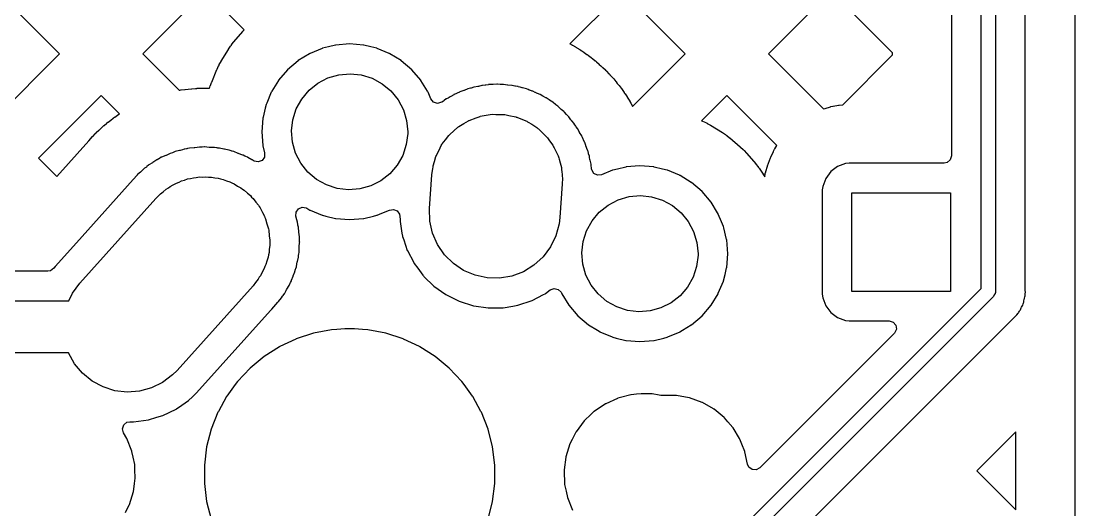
# Model space of a CAD drawing. Extents: x 124.5 to 210, y -114.5 to -26.5.
# Drawn here: x 191.84 to 209.99, y -98.12 to -89.69 of the extents above; entities that cross this region are included whole.
import ezdxf

# ---------------------------------------------------------------- set-up
doc = ezdxf.new("R2010")
doc.units = 0
doc.layers.add('BLACK', color=7, linetype='CONTINUOUS')

msp = doc.modelspace()

# ---------------------------------------------------------------- linework, layer by layer
at = {"layer": 'BLACK', "linetype": 'CONTINUOUS'}
for p, q in [((209.992, -30.0651), (209.992, -110.935)), ((208.375, -94.2982), (208.375, -40.4018)), ((208.625, -40.35), (208.625, -94.35)), ((209.133, -94.3142), (209.133, -40.4288)), ((207.867, -75.9845), (207.867, -92.0155)), ((192.503, -90.2566), (191.424, -89.1775)), ((195.016, -89.1775), (193.937, -90.2566)), ((195.683, -89.8449), (195.016, -89.1775)), ((202.2, -89.1775), (201.294, -90.0841)), ((203.279, -90.2566), (202.2, -89.1775)), ((205.792, -89.1775), (204.713, -90.2566)), ((206.852, -90.2377), (205.792, -89.1775)), ((195.662, -89.8678), (195.683, -89.8449)), ((195.505, -90.052), (195.659, -89.8715)), ((195.659, -89.8715), (195.662, -89.8678)), ((195.287, -90.3832), (195.411, -90.1808)), ((195.411, -90.1808), (195.414, -90.1766)), ((195.414, -90.1766), (195.447, -90.1268)), ((195.447, -90.1268), (195.45, -90.1228)), ((195.45, -90.1228), (195.462, -90.1068)), ((195.462, -90.1068), (195.465, -90.1028)), ((195.465, -90.1028), (195.479, -90.0841)), ((195.479, -90.0841), (195.502, -90.0559)), ((195.502, -90.0559), (195.505, -90.052)), ((197.028, -90.1628), (196.818, -90.2499)), ((197.032, -90.1609), (197.028, -90.1628)), ((197.028, -90.1628), (197.028, -90.1628)), ((197.133, -90.1367), (197.032, -90.1609)), ((197.258, -90.1066), (197.133, -90.1367)), ((197.263, -90.1055), (197.258, -90.1066)), ((197.258, -90.1066), (197.258, -90.1066)), ((197.5, -90.0868), (197.263, -90.1055)), ((197.737, -90.1055), (197.5, -90.0868)), ((197.742, -90.1066), (197.737, -90.1055)), ((197.867, -90.1367), (197.742, -90.1066)), ((197.742, -90.1066), (197.742, -90.1066)), ((197.968, -90.1609), (197.867, -90.1367)), ((197.972, -90.1628), (197.968, -90.1609)), ((198.182, -90.2499), (197.972, -90.1628)), ((197.972, -90.1628), (197.972, -90.1628)), ((201.294, -90.0841), (201.309, -90.093)), ((201.309, -90.093), (201.314, -90.0955)), ((201.314, -90.0955), (201.324, -90.1021)), ((201.324, -90.1021), (201.332, -90.1057)), ((201.332, -90.1057), (201.336, -90.108)), ((201.336, -90.108), (201.389, -90.1367)), ((201.389, -90.1367), (201.393, -90.1392)), ((201.393, -90.1392), (201.41, -90.1493)), ((201.41, -90.1493), (201.414, -90.1519)), ((201.414, -90.1519), (201.464, -90.1847)), ((201.464, -90.1847), (201.468, -90.1874)), ((201.468, -90.1874), (201.497, -90.2079)), ((201.497, -90.2079), (201.533, -90.2298)), ((191.424, -91.3356), (192.503, -90.2566)), ((193.937, -90.2566), (194.564, -90.8841)), ((195.255, -90.4397), (195.285, -90.3875)), ((195.285, -90.3875), (195.287, -90.3832)), ((196.611, -90.3758), (196.43, -90.53)), ((196.615, -90.3732), (196.611, -90.3758)), ((196.809, -90.2543), (196.615, -90.3732)), ((196.615, -90.3732), (196.615, -90.3732)), ((196.813, -90.2518), (196.809, -90.2543)), ((196.818, -90.2499), (196.813, -90.2518)), ((196.818, -90.2499), (196.818, -90.2499)), ((198.187, -90.2518), (198.182, -90.2499)), ((198.182, -90.2499), (198.182, -90.2499)), ((198.191, -90.2543), (198.187, -90.2518)), ((198.385, -90.3732), (198.191, -90.2543)), ((198.389, -90.3758), (198.385, -90.3732)), ((198.385, -90.3732), (198.385, -90.3732)), ((198.57, -90.53), (198.389, -90.3758)), ((201.533, -90.2298), (201.537, -90.2325)), ((201.537, -90.2325), (201.587, -90.2657)), ((201.587, -90.2657), (201.591, -90.2685)), ((201.591, -90.2685), (201.607, -90.2802)), ((201.607, -90.2802), (201.611, -90.2831)), ((201.611, -90.2831), (201.658, -90.3202)), ((201.658, -90.3202), (201.662, -90.3233)), ((201.662, -90.3233), (201.672, -90.332)), ((201.672, -90.332), (201.678, -90.3364)), ((201.678, -90.3364), (201.682, -90.3393)), ((201.682, -90.3393), (201.729, -90.3759)), ((201.729, -90.3759), (201.733, -90.379)), ((201.733, -90.379), (201.748, -90.3917)), ((201.748, -90.3917), (201.752, -90.3949)), ((202.374, -91.1622), (203.279, -90.2566)), ((204.713, -90.2566), (205.663, -91.2065)), ((205.995, -91.1332), (206.852, -90.2754)), ((206.852, -90.2754), (206.852, -90.2377)), ((195.124, -90.7444), (195.215, -90.525)), ((195.215, -90.525), (195.217, -90.5205)), ((195.217, -90.5205), (195.242, -90.4661)), ((195.242, -90.4661), (195.244, -90.4617)), ((195.244, -90.4617), (195.253, -90.4441)), ((195.253, -90.4441), (195.255, -90.4397)), ((196.43, -90.53), (196.276, -90.7106)), ((198.724, -90.7106), (198.57, -90.53)), ((201.752, -90.3949), (201.796, -90.4351)), ((201.796, -90.4351), (201.8, -90.4384)), ((201.8, -90.4384), (201.825, -90.4625)), ((201.825, -90.4625), (201.857, -90.4903)), ((201.857, -90.4903), (201.861, -90.4936)), ((201.861, -90.4936), (201.905, -90.5342)), ((201.905, -90.5342), (201.908, -90.5377)), ((201.908, -90.5377), (201.922, -90.5517)), ((201.922, -90.5517), (201.926, -90.5552)), ((201.926, -90.5552), (201.966, -90.5991)), ((195.102, -90.8051), (195.122, -90.749)), ((195.122, -90.749), (195.124, -90.7444)), ((196.273, -90.7148), (196.161, -90.8982)), ((196.276, -90.7106), (196.273, -90.7148)), ((196.273, -90.7148), (196.273, -90.7148)), ((196.952, -90.7632), (197.125, -90.6728)), ((197.125, -90.6728), (197.313, -90.6177)), ((197.313, -90.6177), (197.507, -90.6)), ((197.507, -90.6), (197.701, -90.6204)), ((197.701, -90.6204), (197.888, -90.6781)), ((197.888, -90.6781), (198.059, -90.771)), ((198.727, -90.7148), (198.724, -90.7106)), ((198.839, -90.8982), (198.727, -90.7148)), ((198.727, -90.7148), (198.727, -90.7148)), ((201.966, -90.5991), (201.97, -90.6028)), ((201.97, -90.6028), (201.979, -90.6135)), ((201.979, -90.6135), (201.984, -90.6183)), ((201.984, -90.6183), (201.987, -90.6219)), ((201.987, -90.6219), (202.028, -90.6654)), ((202.028, -90.6654), (202.032, -90.6691)), ((202.032, -90.6691), (202.045, -90.684)), ((202.045, -90.684), (202.048, -90.6877)), ((202.048, -90.6877), (202.085, -90.7343)), ((202.085, -90.7343), (202.088, -90.7382)), ((202.088, -90.7382), (202.108, -90.7652)), ((194.564, -90.8841), (194.57, -90.8829)), ((194.57, -90.8829), (194.575, -90.882)), ((194.575, -90.882), (194.595, -90.8789)), ((194.595, -90.8789), (194.6, -90.8783)), ((194.6, -90.8783), (194.659, -90.8712)), ((194.659, -90.8712), (194.664, -90.8707)), ((194.664, -90.8707), (194.721, -90.8663)), ((194.721, -90.8663), (194.777, -90.8587)), ((194.777, -90.8587), (194.782, -90.8582)), ((194.782, -90.8582), (194.842, -90.8526)), ((194.842, -90.8526), (194.847, -90.8522)), ((194.847, -90.8522), (194.866, -90.8512)), ((194.866, -90.8512), (194.871, -90.851)), ((194.871, -90.851), (194.929, -90.8502)), ((194.929, -90.8502), (194.985, -90.8479)), ((194.985, -90.8479), (194.99, -90.8478)), ((194.99, -90.8478), (195.01, -90.8478)), ((195.01, -90.8478), (195.015, -90.8479)), ((195.015, -90.8479), (195.075, -90.8503)), ((195.075, -90.8503), (195.08, -90.8506)), ((195.08, -90.8506), (195.087, -90.8512)), ((195.087, -90.8512), (195.092, -90.8333)), ((195.092, -90.8333), (195.094, -90.8286)), ((195.094, -90.8286), (195.1, -90.8098)), ((195.1, -90.8098), (195.102, -90.8051)), ((196.15, -90.9176), (196.071, -91.1086)), ((196.152, -90.913), (196.15, -90.9176)), ((196.15, -90.9176), (196.15, -90.9176)), ((196.161, -90.8982), (196.152, -90.913)), ((196.675, -91.035), (196.8, -90.8855)), ((196.8, -90.8855), (196.952, -90.7632)), ((198.059, -90.771), (198.21, -90.8954)), ((198.21, -90.8954), (198.333, -91.0466)), ((198.848, -90.913), (198.839, -90.8982)), ((198.85, -90.9176), (198.848, -90.913)), ((198.898, -91.0331), (198.85, -90.9176)), ((198.85, -90.9176), (198.85, -90.9176)), ((199.35, -90.9371), (199.34, -90.9419)), ((199.392, -90.9151), (199.35, -90.9371)), ((199.397, -90.9128), (199.392, -90.9151)), ((199.392, -90.9151), (199.392, -90.9151)), ((199.465, -90.8899), (199.397, -90.9128)), ((199.473, -90.8869), (199.465, -90.8899)), ((199.534, -90.8616), (199.473, -90.8869)), ((199.581, -90.8504), (199.534, -90.8616)), ((199.591, -90.8473), (199.581, -90.8504)), ((199.64, -90.8308), (199.591, -90.8473)), ((199.645, -90.83), (199.64, -90.8308)), ((199.71, -90.819), (199.645, -90.83)), ((199.645, -90.83), (199.645, -90.83)), ((199.718, -90.8173), (199.71, -90.819)), ((199.779, -90.8028), (199.718, -90.8173)), ((199.784, -90.8016), (199.779, -90.8028)), ((199.779, -90.8028), (199.779, -90.8028)), ((199.789, -90.8012), (199.784, -90.8016)), ((199.833, -90.7978), (199.789, -90.8012)), ((199.789, -90.8012), (199.789, -90.8012)), ((199.844, -90.7964), (199.833, -90.7978)), ((199.889, -90.7887), (199.844, -90.7964)), ((199.894, -90.7879), (199.889, -90.7887)), ((199.889, -90.7887), (199.889, -90.7887)), ((199.899, -90.7879), (199.894, -90.7879)), ((199.961, -90.7872), (199.899, -90.7879)), ((199.899, -90.7879), (199.899, -90.7879)), ((199.964, -90.7872), (199.961, -90.7872)), ((199.972, -90.7868), (199.964, -90.7872)), ((200.035, -90.7818), (199.972, -90.7868)), ((200.04, -90.7814), (200.035, -90.7818)), ((200.045, -90.7818), (200.04, -90.7814)), ((200.09, -90.7854), (200.045, -90.7818)), ((200.101, -90.7857), (200.09, -90.7854)), ((200.127, -90.7855), (200.101, -90.7857)), ((200.151, -90.7852), (200.127, -90.7855)), ((200.219, -90.7952), (200.151, -90.7852)), ((200.227, -90.7962), (200.219, -90.7952)), ((200.291, -90.8012), (200.227, -90.7962)), ((200.296, -90.8016), (200.291, -90.8012)), ((200.291, -90.8012), (200.291, -90.8012)), ((200.301, -90.8028), (200.296, -90.8016)), ((200.346, -90.8134), (200.301, -90.8028)), ((200.301, -90.8028), (200.301, -90.8028)), ((200.357, -90.8156), (200.346, -90.8134)), ((200.4, -90.822), (200.357, -90.8156)), ((200.405, -90.8228), (200.4, -90.822)), ((200.4, -90.822), (200.4, -90.822)), ((200.439, -90.8333), (200.405, -90.8228)), ((200.47, -90.843), (200.439, -90.8333)), ((200.478, -90.8452), (200.47, -90.843)), ((200.546, -90.8616), (200.478, -90.8452)), ((200.574, -90.8732), (200.546, -90.8616)), ((200.594, -90.8813), (200.574, -90.8732)), ((200.604, -90.8851), (200.594, -90.8813)), ((200.646, -90.8982), (200.604, -90.8851)), ((200.651, -90.8997), (200.646, -90.8982)), ((200.646, -90.8982), (200.646, -90.8982)), ((200.655, -90.9019), (200.651, -90.8997)), ((200.695, -90.9217), (200.655, -90.9019)), ((200.655, -90.9019), (200.655, -90.9019)), ((200.7, -90.9241), (200.695, -90.9217)), ((200.71, -90.9292), (200.7, -90.9241)), ((200.718, -90.9328), (200.71, -90.9292)), ((200.735, -90.9397), (200.718, -90.9328)), ((202.108, -90.7652), (202.137, -90.7983)), ((202.137, -90.7983), (202.14, -90.8022)), ((202.14, -90.8022), (202.177, -90.8492)), ((202.177, -90.8492), (202.18, -90.8531)), ((202.18, -90.8531), (202.191, -90.8691)), ((202.191, -90.8691), (202.194, -90.8732)), ((202.194, -90.8732), (202.228, -90.9229)), ((202.228, -90.9229), (202.23, -90.9271)), ((202.23, -90.9271), (202.238, -90.9395)), ((193.22, -90.9736), (192.141, -92.0526)), ((193.537, -91.2912), (193.22, -90.9736)), ((196.071, -91.1086), (196.061, -91.1324)), ((196.581, -91.2061), (196.675, -91.035)), ((198.333, -91.0466), (198.425, -91.2189)), ((198.944, -91.0894), (198.898, -91.0331)), ((199.012, -91.1109), (198.944, -91.0894)), ((199.08, -91.0923), (199.012, -91.1109)), ((199.085, -91.0894), (199.08, -91.0923)), ((199.117, -91.0699), (199.085, -91.0894)), ((199.126, -91.0636), (199.117, -91.0699)), ((199.165, -91.0349), (199.126, -91.0636)), ((199.169, -91.0319), (199.165, -91.0349)), ((199.194, -91.019), (199.169, -91.0319)), ((199.233, -90.9983), (199.194, -91.019)), ((199.241, -90.9941), (199.233, -90.9983)), ((199.292, -90.9626), (199.241, -90.9941)), ((199.296, -90.96), (199.292, -90.9626)), ((199.292, -90.9626), (199.292, -90.9626)), ((199.301, -90.9581), (199.296, -90.96)), ((199.34, -90.9419), (199.301, -90.9581)), ((199.301, -90.9581), (199.301, -90.9581)), ((200.779, -90.9581), (200.735, -90.9397)), ((200.784, -90.96), (200.779, -90.9581)), ((200.779, -90.9581), (200.779, -90.9581)), ((200.828, -90.9873), (200.784, -90.96)), ((200.838, -90.9927), (200.828, -90.9873)), ((200.881, -91.014), (200.838, -90.9927)), ((200.885, -91.0169), (200.881, -91.014)), ((200.934, -91.0519), (200.885, -91.0169)), ((200.885, -91.0169), (200.885, -91.0169)), ((200.942, -91.0567), (200.934, -91.0519)), ((200.999, -91.0918), (200.942, -91.0567)), ((201.003, -91.0944), (200.999, -91.0918)), ((200.999, -91.0918), (200.999, -91.0918)), ((201.007, -91.0976), (201.003, -91.0944)), ((201.043, -91.1287), (201.007, -91.0976)), ((201.007, -91.0976), (201.007, -91.0976)), ((202.238, -90.9395), (202.242, -90.9447)), ((202.242, -90.9447), (202.245, -90.9487)), ((202.245, -90.9487), (202.278, -90.9981)), ((202.278, -90.9981), (202.281, -91.0022)), ((202.281, -91.0022), (202.292, -91.019)), ((202.292, -91.019), (202.294, -91.0232)), ((202.294, -91.0232), (202.324, -91.0751)), ((202.324, -91.0751), (202.326, -91.0795)), ((202.326, -91.0795), (202.341, -91.1086)), ((202.341, -91.1086), (202.365, -91.1463)), ((203.996, -90.9736), (203.561, -91.409)), ((204.86, -91.8376), (203.996, -90.9736)), ((193.507, -91.3098), (193.537, -91.2912)), ((196.046, -91.1939), (196.009, -91.3486)), ((196.061, -91.1324), (196.046, -91.1939)), ((196.522, -91.3921), (196.581, -91.2061)), ((198.425, -91.2189), (198.481, -91.4058)), ((199.749, -91.3333), (199.952, -91.2985)), ((199.952, -91.2985), (199.954, -91.2985)), ((199.954, -91.2985), (199.957, -91.298)), ((199.957, -91.298), (200.02, -91.2994)), ((200.02, -91.2994), (200.158, -91.3012)), ((200.158, -91.3012), (200.164, -91.3025)), ((201.052, -91.1356), (201.043, -91.1287)), ((201.087, -91.1601), (201.052, -91.1356)), ((201.091, -91.1629), (201.087, -91.1601)), ((201.087, -91.1601), (201.087, -91.1601)), ((201.094, -91.1664), (201.091, -91.1629)), ((201.137, -91.2081), (201.094, -91.1664)), ((201.143, -91.2139), (201.137, -91.2081)), ((201.187, -91.2512), (201.143, -91.2139)), ((201.199, -91.2614), (201.187, -91.2512)), ((201.233, -91.3021), (201.199, -91.2614)), ((202.365, -91.1463), (202.367, -91.1506)), ((202.367, -91.1506), (202.374, -91.1622)), ((205.663, -91.2065), (205.684, -91.1988)), ((205.684, -91.1988), (205.691, -91.1962)), ((205.691, -91.1962), (205.782, -91.1684)), ((205.782, -91.1684), (205.79, -91.1664)), ((205.79, -91.1664), (205.821, -91.1591)), ((205.821, -91.1591), (205.828, -91.1575)), ((205.828, -91.1575), (205.922, -91.1413)), ((205.922, -91.1413), (205.93, -91.1402)), ((205.93, -91.1402), (205.992, -91.1334)), ((205.992, -91.1334), (205.995, -91.1332)), ((193.271, -91.4908), (193.316, -91.4512)), ((193.316, -91.4512), (193.32, -91.448)), ((193.32, -91.448), (193.335, -91.4356)), ((193.335, -91.4356), (193.339, -91.4325)), ((193.339, -91.4325), (193.385, -91.3981)), ((193.385, -91.3981), (193.429, -91.3632)), ((193.429, -91.3632), (193.433, -91.3602)), ((193.433, -91.3602), (193.449, -91.3486)), ((193.449, -91.3486), (193.453, -91.3457)), ((193.453, -91.3457), (193.503, -91.3125)), ((193.503, -91.3125), (193.507, -91.3098)), ((196.005, -91.3633), (195.987, -91.6)), ((196.009, -91.3486), (196.005, -91.3633)), ((196.5, -91.586), (196.522, -91.3921)), ((198.481, -91.4058), (198.5, -91.6)), ((199.379, -91.5099), (199.468, -91.4566)), ((199.468, -91.4566), (199.546, -91.4088)), ((199.546, -91.4088), (199.552, -91.4066)), ((199.552, -91.4066), (199.556, -91.4046)), ((199.556, -91.4046), (199.681, -91.3584)), ((199.681, -91.3584), (199.746, -91.3338)), ((199.746, -91.3338), (199.748, -91.3335)), ((199.748, -91.3335), (199.749, -91.3333)), ((200.164, -91.3025), (200.171, -91.3027)), ((200.171, -91.3027), (200.24, -91.3176)), ((200.24, -91.3176), (200.36, -91.3413)), ((200.36, -91.3413), (200.37, -91.3456)), ((200.37, -91.3456), (200.38, -91.3476)), ((200.38, -91.3476), (200.446, -91.3758)), ((200.446, -91.3758), (200.551, -91.4176)), ((200.551, -91.4176), (200.564, -91.4262)), ((200.564, -91.4262), (200.576, -91.4313)), ((200.576, -91.4313), (200.635, -91.4707)), ((200.635, -91.4707), (200.725, -91.5275)), ((201.241, -91.3103), (201.233, -91.3021)), ((201.267, -91.3356), (201.241, -91.3103)), ((201.274, -91.3428), (201.267, -91.3356)), ((201.312, -91.3941), (201.274, -91.3428)), ((201.318, -91.4008), (201.312, -91.3941)), ((201.325, -91.409), (201.318, -91.4008)), ((201.366, -91.4569), (201.325, -91.409)), ((201.368, -91.4611), (201.366, -91.4569)), ((201.394, -91.503), (201.368, -91.4611)), ((201.368, -91.4611), (201.368, -91.4611)), ((203.561, -91.409), (203.575, -91.4149)), ((203.575, -91.4149), (203.58, -91.4169)), ((203.58, -91.4169), (203.634, -91.442)), ((203.634, -91.442), (203.638, -91.4441)), ((203.638, -91.4441), (203.656, -91.4531)), ((203.656, -91.4531), (203.66, -91.4554)), ((203.66, -91.4554), (203.713, -91.4847)), ((193.074, -91.6791), (193.114, -91.6352)), ((193.114, -91.6352), (193.118, -91.6316)), ((193.118, -91.6316), (193.132, -91.6176)), ((193.132, -91.6176), (193.135, -91.6142)), ((193.135, -91.6142), (193.179, -91.5736)), ((193.179, -91.5736), (193.183, -91.5703)), ((193.183, -91.5703), (193.226, -91.5335)), ((193.226, -91.5335), (193.267, -91.4941)), ((193.267, -91.4941), (193.271, -91.4908)), ((195.987, -91.6), (196.005, -91.8367)), ((196.516, -91.7805), (196.5, -91.586)), ((198.5, -91.6279), (198.475, -91.8215)), ((198.5, -91.6), (198.5, -91.6279)), ((199.151, -91.7385), (199.206, -91.6643)), ((199.206, -91.6643), (199.217, -91.6543)), ((199.217, -91.6543), (199.224, -91.6456)), ((199.224, -91.6456), (199.295, -91.5836)), ((199.295, -91.5836), (199.364, -91.5203)), ((199.364, -91.5203), (199.373, -91.5148)), ((199.373, -91.5148), (199.379, -91.5099)), ((200.725, -91.5275), (200.74, -91.5415)), ((200.74, -91.5415), (200.754, -91.5506)), ((200.754, -91.5506), (200.802, -91.5989)), ((200.802, -91.5989), (200.876, -91.6672)), ((201.4, -91.5123), (201.394, -91.503)), ((201.425, -91.5453), (201.4, -91.5123)), ((201.428, -91.5492), (201.425, -91.5453)), ((201.425, -91.5453), (201.425, -91.5453)), ((201.43, -91.5536), (201.428, -91.5492)), ((201.457, -91.6052), (201.43, -91.5536)), ((201.43, -91.5536), (201.43, -91.5536)), ((201.461, -91.6127), (201.457, -91.6052)), ((201.497, -91.6719), (201.461, -91.6127)), ((203.713, -91.4847), (203.717, -91.4872)), ((203.717, -91.4872), (203.919, -91.6112)), ((203.919, -91.6112), (203.923, -91.6139)), ((203.923, -91.6139), (203.973, -91.6472)), ((203.973, -91.6472), (203.977, -91.65)), ((203.977, -91.65), (203.993, -91.6616)), ((203.993, -91.6616), (203.997, -91.6646)), ((203.997, -91.6646), (204.044, -91.7016)), ((192.458, -92.3693), (193.008, -91.7557)), ((193.008, -91.7557), (193.07, -91.6828)), ((193.07, -91.6828), (193.074, -91.6791)), ((196.005, -91.8367), (196.007, -91.8415)), ((196.007, -91.8415), (196.007, -91.8415)), ((196.007, -91.8415), (196.036, -91.9643)), ((196.57, -91.9681), (196.516, -91.7805)), ((198.475, -91.8215), (198.414, -92.0067)), ((199.039, -91.9164), (199.078, -91.8355)), ((199.078, -91.8355), (199.09, -91.8202)), ((199.09, -91.8202), (199.096, -91.8073)), ((199.096, -91.8073), (199.151, -91.7385)), ((200.876, -91.6672), (200.891, -91.6875)), ((200.891, -91.6875), (200.905, -91.7014)), ((200.905, -91.7014), (200.942, -91.7559)), ((200.942, -91.7559), (200.999, -91.8322)), ((200.999, -91.8322), (201.012, -91.8589)), ((201.5, -91.6761), (201.497, -91.6719)), ((201.497, -91.6719), (201.497, -91.6719)), ((201.509, -91.6971), (201.5, -91.6761)), ((201.521, -91.7266), (201.509, -91.6971)), ((201.526, -91.7367), (201.521, -91.7266)), ((201.547, -91.7771), (201.526, -91.7367)), ((201.548, -91.7818), (201.547, -91.7771)), ((201.567, -91.8364), (201.548, -91.7818)), ((201.57, -91.8445), (201.567, -91.8364)), ((201.598, -91.9137), (201.57, -91.8445)), ((204.044, -91.7016), (204.048, -91.7048)), ((204.048, -91.7048), (204.229, -91.859)), ((204.824, -91.8936), (204.86, -91.8376)), ((194.331, -92.0091), (194.261, -92.0381)), ((194.337, -92.0064), (194.331, -92.0091)), ((194.406, -91.9734), (194.337, -92.0064)), ((194.41, -91.9713), (194.406, -91.9734)), ((194.447, -91.9604), (194.41, -91.9713)), ((194.459, -91.9561), (194.447, -91.9604)), ((194.494, -91.9416), (194.459, -91.9561)), ((194.572, -91.9228), (194.494, -91.9416)), ((194.579, -91.921), (194.572, -91.9228)), ((194.62, -91.9088), (194.579, -91.921)), ((194.652, -91.8993), (194.62, -91.9088)), ((194.657, -91.8978), (194.652, -91.8993)), ((194.652, -91.8993), (194.652, -91.8993)), ((194.661, -91.8972), (194.657, -91.8978)), ((194.688, -91.8936), (194.661, -91.8972)), ((194.661, -91.8972), (194.661, -91.8972)), ((194.694, -91.8928), (194.688, -91.8936)), ((194.707, -91.8904), (194.694, -91.8928)), ((194.744, -91.8816), (194.707, -91.8904)), ((194.824, -91.8753), (194.744, -91.8816)), ((194.831, -91.8746), (194.824, -91.8753)), ((194.911, -91.8638), (194.831, -91.8746)), ((194.916, -91.864), (194.911, -91.8638)), ((194.949, -91.8648), (194.916, -91.864)), ((194.916, -91.864), (194.916, -91.864)), ((194.962, -91.8644), (194.949, -91.8648)), ((194.995, -91.8618), (194.962, -91.8644)), ((195, -91.8614), (194.995, -91.8618)), ((194.995, -91.8618), (194.995, -91.8618)), ((195.081, -91.8678), (195, -91.8614)), ((195.087, -91.8681), (195.081, -91.8678)), ((195.168, -91.8701), (195.087, -91.8681)), ((195.173, -91.871), (195.168, -91.8701)), ((195.206, -91.877), (195.173, -91.871)), ((195.173, -91.871), (195.173, -91.871)), ((195.219, -91.8787), (195.206, -91.877)), ((195.231, -91.8796), (195.219, -91.8787)), ((195.256, -91.8816), (195.231, -91.8796)), ((195.261, -91.8828), (195.256, -91.8816)), ((195.335, -91.9005), (195.261, -91.8828)), ((195.261, -91.8828), (195.261, -91.8828)), ((195.342, -91.9019), (195.335, -91.9005)), ((195.421, -91.9165), (195.342, -91.9019)), ((195.426, -91.9182), (195.421, -91.9165)), ((195.457, -91.9291), (195.426, -91.9182)), ((195.426, -91.9182), (195.426, -91.9182)), ((195.47, -91.9328), (195.457, -91.9291)), ((195.478, -91.9348), (195.47, -91.9328)), ((195.506, -91.9416), (195.478, -91.9348)), ((195.581, -91.9726), (195.506, -91.9416)), ((195.587, -91.975), (195.581, -91.9726)), ((195.627, -91.9888), (195.587, -91.975)), ((195.659, -92.0003), (195.627, -91.9888)), ((195.664, -92.0019), (195.659, -92.0003)), ((195.659, -92.0003), (195.659, -92.0003)), ((195.668, -92.0043), (195.664, -92.0019)), ((195.697, -92.02), (195.668, -92.0043)), ((195.668, -92.0043), (195.668, -92.0043)), ((195.709, -92.0255), (195.697, -92.02)), ((195.739, -92.0381), (195.709, -92.0255)), ((196.036, -91.9643), (196.033, -92.0352)), ((196.659, -92.1417), (196.57, -91.9681)), ((198.414, -92.0067), (198.317, -92.1764)), ((198.963, -92.1113), (198.985, -92.0278)), ((198.985, -92.0278), (198.995, -92.007)), ((198.995, -92.007), (199.001, -91.9895)), ((199.001, -91.9895), (199.039, -91.9164)), ((201.012, -91.8589), (201.025, -91.878)), ((201.025, -91.878), (201.051, -91.9362)), ((201.051, -91.9362), (201.09, -92.0168)), ((201.09, -92.0168), (201.1, -92.0499)), ((201.6, -91.9185), (201.598, -91.9137)), ((201.611, -91.9671), (201.6, -91.9185)), ((201.614, -91.9779), (201.611, -91.9671)), ((201.629, -92.0208), (201.614, -91.9779)), ((201.632, -92.04), (201.629, -92.0208)), ((204.229, -91.859), (204.232, -91.8623)), ((204.232, -91.8623), (204.276, -91.9029)), ((204.276, -91.9029), (204.28, -91.9063)), ((204.28, -91.9063), (204.294, -91.9203)), ((204.294, -91.9203), (204.297, -91.9239)), ((204.297, -91.9239), (204.338, -91.9678)), ((204.338, -91.9678), (204.341, -91.9715)), ((204.341, -91.9715), (204.495, -92.152)), ((204.753, -92.0391), (204.798, -91.9406)), ((204.798, -91.9406), (204.803, -91.9326)), ((204.803, -91.9326), (204.82, -91.9013)), ((204.82, -91.9013), (204.824, -91.8936)), ((207.867, -92.0155), (207.846, -92.0836)), ((192.141, -92.0526), (192.458, -92.3693)), ((193.998, -92.2068), (193.967, -92.2284)), ((194.008, -92.1989), (193.998, -92.2068)), ((194.037, -92.1744), (194.008, -92.1989)), ((194.041, -92.1718), (194.037, -92.1744)), ((194.106, -92.1322), (194.041, -92.1718)), ((194.041, -92.1718), (194.041, -92.1718)), ((194.111, -92.1285), (194.106, -92.1322)), ((194.178, -92.0824), (194.111, -92.1285)), ((194.183, -92.0803), (194.178, -92.0824)), ((194.213, -92.066), (194.183, -92.0803)), ((194.183, -92.0803), (194.183, -92.0803)), ((194.224, -92.0598), (194.213, -92.066)), ((194.256, -92.04), (194.224, -92.0598)), ((194.261, -92.0381), (194.256, -92.04)), ((194.261, -92.0381), (194.261, -92.0381)), ((195.744, -92.04), (195.739, -92.0381)), ((195.739, -92.0381), (195.739, -92.0381)), ((195.748, -92.0426), (195.744, -92.04)), ((195.813, -92.0823), (195.748, -92.0426)), ((195.748, -92.0426), (195.748, -92.0426)), ((195.819, -92.0857), (195.813, -92.0823)), ((195.854, -92.1046), (195.819, -92.0857)), ((195.925, -92.1192), (195.854, -92.1046)), ((195.991, -92.093), (195.925, -92.1192)), ((196.033, -92.0352), (195.991, -92.093)), ((196.781, -92.2947), (196.659, -92.1417)), ((198.317, -92.1764), (198.19, -92.3242)), ((198.93, -92.2343), (198.937, -92.208)), ((198.937, -92.208), (198.94, -92.1861)), ((198.94, -92.1861), (198.963, -92.1113)), ((201.1, -92.0499), (201.11, -92.0742)), ((201.11, -92.0742), (201.123, -92.1335)), ((201.123, -92.1335), (201.146, -92.215)), ((201.639, -92.0821), (201.632, -92.04)), ((201.641, -92.0905), (201.639, -92.0821)), ((201.657, -92.1589), (201.641, -92.0905)), ((201.658, -92.1637), (201.657, -92.1589)), ((201.657, -92.1589), (201.657, -92.1589)), ((201.66, -92.1837), (201.658, -92.1637)), ((201.663, -92.2187), (201.66, -92.1837)), ((202.258, -92.2066), (202.113, -92.2416)), ((202.263, -92.2055), (202.258, -92.2066)), ((202.258, -92.2066), (202.258, -92.2066)), ((202.5, -92.1868), (202.263, -92.2055)), ((202.737, -92.2055), (202.5, -92.1868)), ((202.742, -92.2066), (202.737, -92.2055)), ((202.887, -92.2416), (202.742, -92.2066)), ((202.742, -92.2066), (202.742, -92.2066)), ((204.495, -92.152), (204.498, -92.1559)), ((204.498, -92.1559), (204.535, -92.2028)), ((204.535, -92.2028), (204.538, -92.2068)), ((204.538, -92.2068), (204.55, -92.2228)), ((204.668, -92.2824), (204.696, -92.1912)), ((204.696, -92.1912), (204.699, -92.1837)), ((204.699, -92.1837), (204.75, -92.0474)), ((204.75, -92.0474), (204.753, -92.0391)), ((205.903, -92.1994), (205.787, -92.2867)), ((206.04, -92.1483), (205.903, -92.1994)), ((206.102, -92.1415), (206.04, -92.1483)), ((207.74, -92.1415), (206.102, -92.1415)), ((207.793, -92.1301), (207.74, -92.1415)), ((207.846, -92.0836), (207.793, -92.1301)), ((193.838, -92.3451), (193.772, -92.4224)), ((193.841, -92.3414), (193.838, -92.3451)), ((193.838, -92.3451), (193.838, -92.3451)), ((193.845, -92.3382), (193.841, -92.3414)), ((193.897, -92.2939), (193.845, -92.3382)), ((193.845, -92.3382), (193.845, -92.3382)), ((193.903, -92.2889), (193.897, -92.2939)), ((193.908, -92.2844), (193.903, -92.2889)), ((193.967, -92.2284), (193.908, -92.2844)), ((194.809, -92.3914), (194.859, -92.3876)), ((194.859, -92.3876), (194.912, -92.3785)), ((194.912, -92.3785), (194.969, -92.3792)), ((194.969, -92.3792), (195.022, -92.3752)), ((195.022, -92.3752), (195.068, -92.3805)), ((195.068, -92.3805), (195.118, -92.3812)), ((195.118, -92.3812), (195.178, -92.3931)), ((196.929, -92.4211), (196.781, -92.2947)), ((198.19, -92.3242), (198.036, -92.4443)), ((198.878, -92.9235), (198.917, -92.3435)), ((198.917, -92.3435), (198.93, -92.2343)), ((201.146, -92.215), (201.15, -92.2537)), ((201.15, -92.2537), (201.156, -92.2829)), ((201.156, -92.2829), (201.158, -92.3408)), ((201.158, -92.3408), (201.165, -92.42)), ((201.664, -92.2298), (201.663, -92.2187)), ((201.667, -92.2455), (201.664, -92.2298)), ((201.669, -92.2557), (201.667, -92.2455)), ((201.705, -92.3167), (201.669, -92.2557)), ((201.769, -92.3485), (201.705, -92.3167)), ((201.839, -92.3409), (201.769, -92.3485)), ((202.028, -92.2628), (201.839, -92.3409)), ((202.032, -92.2609), (202.028, -92.2628)), ((202.028, -92.2628), (202.028, -92.2628)), ((202.113, -92.2416), (202.032, -92.2609)), ((202.968, -92.2609), (202.887, -92.2416)), ((202.972, -92.2628), (202.968, -92.2609)), ((203.182, -92.3499), (202.972, -92.2628)), ((202.972, -92.2628), (202.972, -92.2628)), ((203.187, -92.3518), (203.182, -92.3499)), ((203.182, -92.3499), (203.182, -92.3499)), ((203.191, -92.3543), (203.187, -92.3518)), ((203.385, -92.4732), (203.191, -92.3543)), ((204.55, -92.2228), (204.553, -92.2268)), ((204.553, -92.2268), (204.586, -92.2766)), ((204.586, -92.2766), (204.589, -92.2808)), ((204.589, -92.2808), (204.649, -92.3788)), ((204.649, -92.3788), (204.657, -92.3284)), ((204.657, -92.3284), (204.659, -92.3207)), ((204.659, -92.3207), (204.666, -92.29)), ((204.666, -92.29), (204.668, -92.2824)), ((205.787, -92.2867), (205.699, -92.4033)), ((193.77, -92.4247), (192.893, -93.4023)), ((193.772, -92.4224), (193.77, -92.4247)), ((194.339, -92.5899), (194.377, -92.5671)), ((194.377, -92.5671), (194.411, -92.5418)), ((194.411, -92.5418), (194.462, -92.5165)), ((194.462, -92.5165), (194.516, -92.4846)), ((194.516, -92.4846), (194.561, -92.4678)), ((194.561, -92.4678), (194.602, -92.4476)), ((194.602, -92.4476), (194.654, -92.4334)), ((194.654, -92.4334), (194.709, -92.4133)), ((194.709, -92.4133), (194.761, -92.4044)), ((194.761, -92.4044), (194.809, -92.3914)), ((195.178, -92.3931), (195.234, -92.3996)), ((195.234, -92.3996), (195.275, -92.4124)), ((195.275, -92.4124), (195.32, -92.4213)), ((195.32, -92.4213), (195.381, -92.4457)), ((195.381, -92.4457), (195.438, -92.4637)), ((195.438, -92.4637), (195.472, -92.4822)), ((195.472, -92.4822), (195.511, -92.4976)), ((195.511, -92.4976), (195.57, -92.535)), ((195.57, -92.535), (195.626, -92.5651)), ((195.626, -92.5651), (195.653, -92.5875)), ((197.1, -92.5164), (196.929, -92.4211)), ((197.285, -92.5767), (197.1, -92.5164)), ((197.862, -92.5323), (197.674, -92.5848)), ((198.036, -92.4443), (197.862, -92.5323)), ((201.162, -92.4965), (201.122, -93.0765)), ((201.163, -92.4789), (201.162, -92.4905)), ((201.162, -92.4905), (201.162, -92.4965)), ((201.165, -92.42), (201.163, -92.4789)), ((203.389, -92.4758), (203.385, -92.4732)), ((203.385, -92.4732), (203.385, -92.4732)), ((203.57, -92.63), (203.389, -92.4758)), ((205.648, -92.5397), (205.641, -92.6019)), ((205.699, -92.4033), (205.648, -92.5397)), ((192.853, -94.2087), (194.163, -92.7487)), ((194.163, -92.7487), (194.178, -92.7332)), ((194.178, -92.7332), (194.184, -92.7256)), ((194.184, -92.7256), (194.195, -92.7155)), ((194.195, -92.7155), (194.24, -92.6706)), ((194.24, -92.6706), (194.289, -92.6338)), ((194.289, -92.6338), (194.339, -92.5899)), ((195.653, -92.5875), (195.685, -92.6075)), ((195.685, -92.6075), (195.74, -92.6582)), ((195.74, -92.6582), (195.791, -92.7003)), ((195.791, -92.7003), (195.812, -92.7246)), ((195.812, -92.7246), (195.836, -92.7472)), ((195.836, -92.7472), (195.884, -92.8109)), ((197.479, -92.5998), (197.285, -92.5767)), ((197.674, -92.5848), (197.479, -92.5998)), ((202.125, -92.7728), (202.313, -92.7177)), ((202.313, -92.7177), (202.507, -92.7)), ((202.507, -92.7), (202.701, -92.7204)), ((202.701, -92.7204), (202.888, -92.7781)), ((203.724, -92.8106), (203.57, -92.63)), ((205.641, -92.6019), (205.641, -94.3981)), ((206.15, -94.35), (206.15, -92.65)), ((206.15, -92.65), (207.85, -92.65)), ((207.85, -92.65), (207.85, -94.35)), ((195.884, -92.8109), (195.928, -92.8644)), ((195.928, -92.8644), (195.942, -92.8887)), ((195.942, -92.8887), (195.959, -92.9122)), ((195.959, -92.9122), (195.997, -92.9879)), ((196.576, -92.9823), (196.618, -92.9246)), ((196.618, -92.9246), (196.683, -92.8983)), ((196.683, -92.8983), (196.753, -92.9119)), ((196.753, -92.9119), (196.761, -92.9164)), ((196.761, -92.9164), (196.813, -92.9482)), ((198.883, -93.1371), (198.878, -92.9235)), ((201.8, -92.9855), (201.952, -92.8632)), ((201.952, -92.8632), (202.125, -92.7728)), ((202.888, -92.7781), (203.059, -92.871)), ((203.059, -92.871), (203.21, -92.9954)), ((203.727, -92.8148), (203.724, -92.8106)), ((203.836, -92.9937), (203.727, -92.8148)), ((203.727, -92.8148), (203.727, -92.8148)), ((195.997, -92.9879), (196.032, -93.0514)), ((196.032, -93.0514), (196.039, -93.0742)), ((196.039, -93.0742), (196.05, -93.0968)), ((196.05, -93.0968), (196.075, -93.1832)), ((196.573, -93.0532), (196.576, -92.9823)), ((196.577, -93.0725), (196.573, -93.0532)), ((196.579, -93.0791), (196.577, -93.0725)), ((196.602, -93.1565), (196.579, -93.0791)), ((196.813, -92.9482), (196.818, -92.9501)), ((196.818, -92.9501), (196.818, -92.9501)), ((196.818, -92.9501), (197.028, -93.0372)), ((197.028, -93.0372), (197.032, -93.0391)), ((197.032, -93.0391), (197.091, -93.0532)), ((197.091, -93.0532), (197.258, -93.0934)), ((197.258, -93.0934), (197.258, -93.0934)), ((197.258, -93.0934), (197.263, -93.0945)), ((197.263, -93.0945), (197.5, -93.1132)), ((197.5, -93.1132), (197.737, -93.0945)), ((197.737, -93.0945), (197.742, -93.0934)), ((197.742, -93.0934), (197.909, -93.0532)), ((197.742, -93.0934), (197.742, -93.0934)), ((197.909, -93.0532), (197.968, -93.0391)), ((197.968, -93.0391), (197.976, -93.0357)), ((197.976, -93.0357), (198.057, -93.0022)), ((198.057, -93.0022), (198.187, -92.9482)), ((198.187, -92.9488), (198.254, -92.9363)), ((198.187, -92.9482), (198.187, -92.9488)), ((198.254, -92.9363), (198.319, -92.963)), ((198.319, -92.963), (198.36, -93.021)), ((198.36, -93.021), (198.367, -93.0603)), ((198.367, -93.0603), (198.368, -93.1132)), ((198.368, -93.1132), (198.368, -93.1457)), ((201.122, -93.0765), (201.11, -93.1857)), ((201.675, -93.135), (201.8, -92.9855)), ((203.21, -92.9954), (203.333, -93.1466)), ((203.848, -93.013), (203.836, -92.9937)), ((203.85, -93.0176), (203.848, -93.013)), ((203.905, -93.1505), (203.85, -93.0176)), ((203.85, -93.0176), (203.85, -93.0176)), ((196.075, -93.1832), (196.098, -93.2546)), ((196.098, -93.2546), (196.1, -93.2746)), ((196.1, -93.2746), (196.106, -93.295)), ((196.106, -93.295), (196.115, -93.3903)), ((196.603, -93.1614), (196.602, -93.1565)), ((196.607, -93.194), (196.603, -93.1614)), ((196.61, -93.2067), (196.607, -93.194)), ((196.618, -93.2437), (196.61, -93.2067)), ((196.619, -93.2486), (196.618, -93.2437)), ((196.625, -93.3245), (196.619, -93.2486)), ((196.619, -93.2486), (196.619, -93.2486)), ((198.368, -93.1457), (198.382, -93.2282)), ((198.382, -93.2282), (198.401, -93.344)), ((198.929, -93.3458), (198.883, -93.1371)), ((201.11, -93.1857), (201.054, -93.3921)), ((201.581, -93.3061), (201.675, -93.135)), ((203.333, -93.1466), (203.425, -93.3189)), ((203.939, -93.2324), (203.905, -93.1505)), ((203.945, -93.2562), (203.939, -93.2324)), ((203.993, -93.4557), (203.945, -93.2562)), ((192.893, -93.4023), (192.431, -93.9169)), ((196.115, -93.3903), (196.124, -93.4666)), ((196.124, -93.4666), (196.123, -93.4829)), ((196.625, -93.3313), (196.625, -93.3245)), ((196.636, -93.4114), (196.625, -93.3313)), ((196.635, -93.4492), (196.636, -93.4163)), ((196.636, -93.4621), (196.635, -93.4492)), ((196.636, -93.4163), (196.636, -93.4114)), ((196.636, -93.4163), (196.636, -93.4163)), ((196.638, -93.4951), (196.636, -93.4621)), ((198.401, -93.344), (198.411, -93.3992)), ((198.411, -93.3992), (198.412, -93.4039)), ((198.412, -93.4039), (198.432, -93.4631)), ((198.432, -93.4631), (198.493, -93.6429)), ((199.014, -93.542), (198.929, -93.3458)), ((201.054, -93.3921), (200.961, -93.5845)), ((201.522, -93.4921), (201.581, -93.3061)), ((203.425, -93.3189), (203.481, -93.5058)), ((203.995, -93.4633), (203.993, -93.4557)), ((204.013, -93.7), (203.995, -93.4633)), ((196.114, -93.6219), (196.111, -93.6799)), ((196.123, -93.5589), (196.114, -93.6219)), ((196.123, -93.4829), (196.125, -93.5)), ((196.125, -93.5), (196.123, -93.5589)), ((196.63, -93.6684), (196.632, -93.5877)), ((196.632, -93.5809), (196.638, -93.5049)), ((196.632, -93.5877), (196.632, -93.5809)), ((196.639, -93.5), (196.638, -93.4951)), ((196.638, -93.5049), (196.639, -93.5)), ((198.493, -93.6429), (198.495, -93.6472)), ((198.495, -93.6472), (198.603, -93.8544)), ((199.134, -93.7186), (199.014, -93.542)), ((200.961, -93.5845), (200.833, -93.7557)), ((201.5, -93.686), (201.522, -93.4921)), ((203.481, -93.5058), (203.5, -93.7)), ((196.072, -93.8271), (196.056, -93.8866)), ((196.094, -93.7626), (196.072, -93.8271)), ((196.1, -93.7194), (196.094, -93.7626)), ((196.111, -93.6799), (196.1, -93.7194)), ((196.583, -93.9213), (196.598, -93.8419)), ((196.598, -93.8419), (196.599, -93.8352)), ((196.599, -93.8352), (196.617, -93.7611)), ((196.617, -93.7611), (196.618, -93.7563)), ((196.617, -93.7611), (196.617, -93.7611)), ((196.618, -93.7563), (196.621, -93.7184)), ((196.621, -93.7184), (196.623, -93.7056)), ((196.623, -93.7056), (196.629, -93.6733)), ((196.629, -93.6733), (196.63, -93.6684)), ((196.629, -93.6733), (196.629, -93.6733)), ((199.286, -93.8693), (199.134, -93.7186)), ((200.833, -93.7557), (200.675, -93.8996)), ((201.516, -93.8805), (201.5, -93.686)), ((203.5, -93.7279), (203.475, -93.9215)), ((203.5, -93.7), (203.5, -93.7279)), ((203.995, -93.9367), (204.013, -93.7)), ((192.304, -94.0015), (188.776, -94.0015)), ((192.347, -93.994), (192.304, -94.0015)), ((192.404, -93.952), (192.347, -93.994)), ((192.43, -93.9188), (192.404, -93.952)), ((192.431, -93.9169), (192.43, -93.9188)), ((192.43, -93.9188), (192.43, -93.9188)), ((195.992, -94.0209), (195.964, -94.0794)), ((196.028, -93.9576), (195.992, -94.0209)), ((196.04, -93.9201), (196.028, -93.9576)), ((196.056, -93.8866), (196.04, -93.9201)), ((196.527, -94.0813), (196.556, -94.0109)), ((196.556, -94.0109), (196.558, -94.0063)), ((196.558, -94.0063), (196.567, -93.9694)), ((196.567, -93.9694), (196.571, -93.957)), ((196.571, -93.957), (196.582, -93.926)), ((196.582, -93.926), (196.583, -93.9213)), ((196.582, -93.926), (196.582, -93.926)), ((198.603, -93.8544), (198.612, -93.8707)), ((198.612, -93.8707), (198.672, -93.952)), ((198.672, -93.952), (198.76, -94.07)), ((199.463, -93.9887), (199.286, -93.8693)), ((199.66, -94.0723), (199.463, -93.9887)), ((200.493, -94.0111), (200.293, -94.0862)), ((200.675, -93.8996), (200.493, -94.0111)), ((201.57, -94.0681), (201.516, -93.8805)), ((203.475, -93.9215), (203.414, -94.1067)), ((203.966, -94.0572), (203.993, -93.9415)), ((203.993, -93.9415), (203.995, -93.9367)), ((203.993, -93.9415), (203.993, -93.9415)), ((195.878, -94.1966), (195.837, -94.2513)), ((195.927, -94.1372), (195.878, -94.1966)), ((195.944, -94.1063), (195.927, -94.1372)), ((195.964, -94.0794), (195.944, -94.1063)), ((196.475, -94.2088), (196.48, -94.1971)), ((196.48, -94.1971), (196.496, -94.1682)), ((196.496, -94.1682), (196.498, -94.1638)), ((196.496, -94.1682), (196.496, -94.1682)), ((196.498, -94.1638), (196.5, -94.1592)), ((196.5, -94.1592), (196.525, -94.0877)), ((196.5, -94.1592), (196.5, -94.1592)), ((196.525, -94.0877), (196.527, -94.0813)), ((198.76, -94.07), (198.765, -94.0771)), ((198.765, -94.0771), (198.769, -94.0806)), ((198.769, -94.0806), (198.769, -94.0806)), ((198.769, -94.0806), (198.78, -94.0916)), ((198.78, -94.0916), (198.949, -94.257)), ((199.869, -94.1173), (199.66, -94.0723)), ((200.082, -94.122), (199.869, -94.1173)), ((200.293, -94.0862), (200.082, -94.122)), ((201.659, -94.2417), (201.57, -94.0681)), ((203.414, -94.1067), (203.317, -94.2764)), ((203.85, -94.3824), (203.937, -94.1722)), ((203.937, -94.1722), (203.939, -94.1676)), ((203.937, -94.1722), (203.937, -94.1722)), ((203.939, -94.1676), (203.966, -94.0572)), ((192.664, -94.51), (192.726, -94.3806)), ((192.726, -94.3806), (192.853, -94.2087)), ((193.548, -109.125), (208.375, -94.2982)), ((195.837, -94.2513), (194.527, -95.7113)), ((196.376, -94.39), (196.406, -94.3342)), ((196.406, -94.3342), (196.414, -94.319)), ((196.414, -94.319), (196.418, -94.3131)), ((196.418, -94.3131), (196.457, -94.2481)), ((196.457, -94.2481), (196.46, -94.2439)), ((196.46, -94.2439), (196.462, -94.2393)), ((196.462, -94.2393), (196.475, -94.2088)), ((196.462, -94.2393), (196.462, -94.2393)), ((198.949, -94.257), (199.159, -94.406)), ((200.871, -94.3881), (200.956, -94.3245)), ((200.956, -94.3245), (201.023, -94.3)), ((201.023, -94.3), (201.092, -94.3153)), ((201.092, -94.3153), (201.142, -94.3657)), ((201.142, -94.3657), (201.148, -94.3774)), ((201.148, -94.3774), (201.15, -94.3824)), ((201.15, -94.3824), (201.15, -94.3824)), ((201.15, -94.3824), (201.152, -94.387)), ((201.152, -94.387), (201.154, -94.3912)), ((201.781, -94.3947), (201.659, -94.2417)), ((203.317, -94.2764), (203.19, -94.4242)), ((203.846, -94.3912), (203.848, -94.387)), ((203.848, -94.387), (203.85, -94.3824)), ((207.85, -94.35), (206.15, -94.35)), ((208.62, -94.3855), (208.603, -94.4114)), ((208.621, -94.3791), (208.62, -94.3855)), ((208.622, -94.3766), (208.621, -94.3791)), ((208.625, -94.35), (208.622, -94.372)), ((208.622, -94.372), (208.622, -94.3766)), ((209.134, -94.326), (209.133, -94.3142)), ((209.138, -94.3701), (209.134, -94.326)), ((209.135, -94.3901), (209.137, -94.3779)), ((209.137, -94.3779), (209.138, -94.3701)), ((188.76, -94.51), (192.664, -94.51)), ((208.588, -94.4384), (193.688, -109.338)), ((196.235, -94.5697), (196.259, -94.5431)), ((196.259, -94.5431), (196.269, -94.5301)), ((196.269, -94.5301), (196.273, -94.5249)), ((196.273, -94.5249), (196.326, -94.4631)), ((196.326, -94.4631), (196.328, -94.4589)), ((196.328, -94.4589), (196.345, -94.4307)), ((196.328, -94.4589), (196.328, -94.4589)), ((196.345, -94.4307), (196.353, -94.42)), ((196.353, -94.42), (196.373, -94.394)), ((196.373, -94.3939), (196.376, -94.39)), ((196.373, -94.394), (196.373, -94.3939)), ((199.159, -94.406), (199.389, -94.5203)), ((199.389, -94.5203), (199.634, -94.5972)), ((200.399, -94.5892), (200.643, -94.5072)), ((200.643, -94.5072), (200.836, -94.406)), ((200.836, -94.406), (200.866, -94.3903)), ((200.866, -94.3903), (200.871, -94.3881)), ((200.866, -94.3903), (200.866, -94.3903)), ((201.154, -94.3912), (201.273, -94.5852)), ((201.929, -94.5211), (201.781, -94.3947)), ((202.1, -94.6164), (201.929, -94.5211)), ((203.036, -94.5443), (202.862, -94.6323)), ((203.19, -94.4242), (203.036, -94.5443)), ((203.727, -94.5852), (203.846, -94.3912)), ((205.641, -94.3981), (205.648, -94.4603)), ((205.648, -94.4603), (205.699, -94.5967)), ((208.603, -94.4114), (208.588, -94.4384)), ((209.094, -94.5851), (209.099, -94.5654)), ((209.099, -94.5654), (209.105, -94.5467)), ((209.105, -94.5467), (209.11, -94.5354)), ((209.11, -94.5354), (209.113, -94.5281)), ((209.11, -94.5354), (209.11, -94.5354)), ((209.113, -94.5281), (209.114, -94.5203)), ((209.114, -94.5203), (209.12, -94.4845)), ((209.114, -94.5203), (209.114, -94.5203)), ((209.12, -94.4845), (209.123, -94.4729)), ((209.123, -94.4729), (209.132, -94.4377)), ((209.132, -94.4377), (209.133, -94.43)), ((209.132, -94.4377), (209.132, -94.4377)), ((209.133, -94.4098), (209.135, -94.3901)), ((209.133, -94.43), (209.133, -94.4098)), ((194.863, -96.0987), (196.138, -94.678)), ((196.138, -94.678), (196.15, -94.6663)), ((196.15, -94.6663), (196.155, -94.6618)), ((196.155, -94.6618), (196.159, -94.6586)), ((196.155, -94.6618), (196.155, -94.6618)), ((196.159, -94.6586), (196.162, -94.6549)), ((196.162, -94.6549), (196.229, -94.5768)), ((196.162, -94.6549), (196.162, -94.6549)), ((196.229, -94.5768), (196.231, -94.5745)), ((196.231, -94.5745), (196.235, -94.5697)), ((199.634, -94.5972), (199.639, -94.5979)), ((199.639, -94.5979), (199.639, -94.5979)), ((199.639, -94.5979), (199.884, -94.634)), ((199.884, -94.634), (199.884, -94.634)), ((199.884, -94.634), (199.889, -94.6348)), ((199.889, -94.6348), (199.989, -94.6337)), ((199.989, -94.6337), (200.141, -94.6321)), ((200.141, -94.6321), (200.141, -94.6321)), ((200.141, -94.6321), (200.146, -94.6321)), ((200.146, -94.6321), (200.312, -94.6039)), ((200.312, -94.6039), (200.394, -94.59)), ((200.394, -94.59), (200.399, -94.5892)), ((200.394, -94.59), (200.394, -94.59)), ((201.273, -94.5852), (201.273, -94.5852)), ((201.273, -94.5852), (201.276, -94.5894)), ((201.276, -94.5894), (201.43, -94.77)), ((202.285, -94.6767), (202.1, -94.6164)), ((202.479, -94.6998), (202.285, -94.6767)), ((202.674, -94.6848), (202.479, -94.6998)), ((202.862, -94.6323), (202.674, -94.6848)), ((203.57, -94.77), (203.724, -94.5894)), ((203.724, -94.5894), (203.727, -94.5852)), ((203.727, -94.5852), (203.727, -94.5852)), ((205.699, -94.5967), (205.787, -94.7133)), ((205.787, -94.7133), (205.903, -94.8006)), ((208.991, -94.7527), (209.017, -94.7253)), ((209.017, -94.7253), (209.02, -94.7184)), ((209.02, -94.7184), (209.026, -94.7076)), ((209.02, -94.7184), (209.02, -94.7184)), ((209.026, -94.7076), (209.037, -94.691)), ((209.037, -94.691), (209.045, -94.6813)), ((209.045, -94.6813), (209.05, -94.675)), ((209.05, -94.675), (209.053, -94.6678)), ((209.053, -94.6678), (209.067, -94.6345)), ((209.053, -94.6678), (209.053, -94.6678)), ((209.067, -94.6345), (209.072, -94.6238)), ((209.072, -94.6238), (209.094, -94.5851)), ((201.43, -94.77), (201.611, -94.9242)), ((201.611, -94.9242), (201.615, -94.9268)), ((201.615, -94.9268), (201.615, -94.9268)), ((201.615, -94.9268), (201.767, -95.0198)), ((203.233, -95.0198), (203.385, -94.9268)), ((203.385, -94.9268), (203.389, -94.9242)), ((203.385, -94.9268), (203.385, -94.9268)), ((203.389, -94.9242), (203.57, -94.77)), ((205.903, -94.8006), (206.04, -94.8517)), ((206.04, -94.8517), (206.102, -94.8585)), ((206.102, -94.8585), (206.791, -94.8585)), ((206.305, -97.4408), (208.892, -94.8537)), ((206.791, -94.8585), (206.86, -94.8785)), ((206.86, -94.8785), (206.906, -94.9322)), ((206.906, -94.9322), (206.916, -95.0024)), ((208.892, -94.8537), (208.901, -94.8461)), ((208.901, -94.8461), (208.907, -94.842)), ((208.907, -94.842), (208.954, -94.7923)), ((208.954, -94.7923), (208.956, -94.7895)), ((208.956, -94.7895), (208.976, -94.7698)), ((208.976, -94.7698), (208.979, -94.7666)), ((208.979, -94.7666), (208.986, -94.7576)), ((208.986, -94.7576), (208.991, -94.7527)), ((196.876, -95.0714), (196.577, -95.1687)), ((197.186, -95.0124), (196.876, -95.0714)), ((197.279, -95.0065), (197.186, -95.0124)), ((197.419, -94.9977), (197.279, -95.0065)), ((197.421, -94.9976), (197.419, -94.9977)), ((197.419, -94.9977), (197.419, -94.9977)), ((197.579, -94.9976), (197.421, -94.9976)), ((197.581, -94.9977), (197.579, -94.9976)), ((197.721, -95.0065), (197.581, -94.9977)), ((197.581, -94.9977), (197.581, -94.9977)), ((197.814, -95.0124), (197.721, -95.0065)), ((198.124, -95.0714), (197.814, -95.0124)), ((198.423, -95.1687), (198.124, -95.0714)), ((201.767, -95.0198), (201.813, -95.0482)), ((201.813, -95.0482), (201.818, -95.0501)), ((201.818, -95.0501), (201.818, -95.0501)), ((201.818, -95.0501), (202.008, -95.1291)), ((202.992, -95.1291), (203.182, -95.0501)), ((203.182, -95.0501), (203.187, -95.0482)), ((203.182, -95.0501), (203.182, -95.0501)), ((203.187, -95.0482), (203.233, -95.0198)), ((206.881, -95.0736), (205.72, -96.2344)), ((206.887, -95.067), (206.881, -95.0736)), ((206.916, -95.0024), (206.887, -95.067)), ((196.573, -95.1704), (196.296, -95.3011)), ((196.577, -95.1687), (196.573, -95.1704)), ((196.573, -95.1704), (196.573, -95.1704)), ((198.427, -95.1704), (198.423, -95.1687)), ((198.704, -95.3011), (198.427, -95.1704)), ((198.427, -95.1704), (198.427, -95.1704)), ((202.008, -95.1291), (202.032, -95.1391)), ((202.032, -95.1391), (202.091, -95.1533)), ((202.091, -95.1533), (202.258, -95.1934)), ((202.258, -95.1934), (202.258, -95.1934)), ((202.258, -95.1934), (202.263, -95.1945)), ((202.263, -95.1945), (202.5, -95.2132)), ((202.5, -95.2132), (202.737, -95.1945)), ((202.737, -95.1945), (202.742, -95.1934)), ((202.742, -95.1934), (202.909, -95.1533)), ((202.742, -95.1934), (202.742, -95.1934)), ((202.909, -95.1533), (202.968, -95.1391)), ((202.968, -95.1391), (202.992, -95.1291)), ((192.659, -95.41), (188.946, -95.41)), ((192.762, -95.5956), (192.659, -95.41)), ((196.026, -95.4715), (195.784, -95.6722)), ((196.292, -95.3028), (196.026, -95.4715)), ((196.296, -95.3011), (196.292, -95.3028)), ((196.296, -95.3011), (196.296, -95.3011)), ((198.708, -95.3028), (198.704, -95.3011)), ((198.704, -95.3011), (198.704, -95.3011)), ((198.974, -95.4715), (198.708, -95.3028)), ((199.216, -95.6722), (198.974, -95.4715)), ((192.899, -95.7596), (192.762, -95.5956)), ((193.064, -95.8949), (192.899, -95.7596)), ((194.45, -95.7894), (194.279, -95.9182)), ((194.527, -95.7113), (194.45, -95.7894)), ((195.784, -95.6722), (195.568, -95.9018)), ((199.432, -95.9018), (199.216, -95.6722)), ((193.252, -95.9963), (193.064, -95.8949)), ((193.456, -96.0604), (193.252, -95.9963)), ((194.088, -96.0124), (193.881, -96.0686)), ((194.279, -95.9182), (194.088, -96.0124)), ((195.529, -95.9554), (195.383, -96.1565)), ((195.566, -95.905), (195.529, -95.9554)), ((195.568, -95.9018), (195.566, -95.905)), ((195.566, -95.905), (195.566, -95.905)), ((199.434, -95.905), (199.432, -95.9018)), ((199.471, -95.9554), (199.434, -95.905)), ((199.434, -95.905), (199.434, -95.905)), ((199.617, -96.1565), (199.471, -95.9554)), ((193.668, -96.0848), (193.456, -96.0604)), ((193.881, -96.0686), (193.668, -96.0848)), ((194.723, -96.2316), (194.792, -96.1665)), ((194.792, -96.1665), (194.861, -96.1004)), ((194.861, -96.1004), (194.863, -96.0987)), ((194.861, -96.1004), (194.861, -96.1004)), ((195.381, -96.16), (195.239, -96.4181)), ((195.383, -96.1565), (195.381, -96.16)), ((195.381, -96.16), (195.381, -96.16)), ((199.619, -96.16), (199.617, -96.1565)), ((199.761, -96.4181), (199.619, -96.16)), ((199.619, -96.16), (199.619, -96.16)), ((202.114, -96.1925), (201.91, -96.2846)), ((202.119, -96.1903), (202.114, -96.1925)), ((202.114, -96.1925), (202.114, -96.1925)), ((202.163, -96.1788), (202.119, -96.1903)), ((202.341, -96.1327), (202.163, -96.1788)), ((202.346, -96.1313), (202.341, -96.1327)), ((202.341, -96.1327), (202.341, -96.1327)), ((202.351, -96.1309), (202.346, -96.1313)), ((202.44, -96.1234), (202.351, -96.1309)), ((202.351, -96.1309), (202.351, -96.1309)), ((202.521, -96.1165), (202.44, -96.1234)), ((202.686, -96.1165), (202.521, -96.1165)), ((202.688, -96.1166), (202.686, -96.1165)), ((202.707, -96.1175), (202.688, -96.1166)), ((202.688, -96.1166), (202.688, -96.1166)), ((202.711, -96.1177), (202.707, -96.1175)), ((202.707, -96.1175), (202.707, -96.1175)), ((202.833, -96.1398), (202.711, -96.1177)), ((202.858, -96.1443), (202.833, -96.1398)), ((202.891, -96.1458), (202.858, -96.1443)), ((202.931, -96.1424), (202.891, -96.1458)), ((202.942, -96.1415), (202.931, -96.1424)), ((203.104, -96.1415), (202.942, -96.1415)), ((203.106, -96.1416), (203.104, -96.1415)), ((203.111, -96.1418), (203.106, -96.1416)), ((203.106, -96.1416), (203.106, -96.1416)), ((203.128, -96.1426), (203.111, -96.1418)), ((203.132, -96.1434), (203.128, -96.1426)), ((203.35, -96.1827), (203.132, -96.1434)), ((203.132, -96.1434), (203.132, -96.1434)), ((203.355, -96.1837), (203.35, -96.1827)), ((203.35, -96.1827), (203.35, -96.1827)), ((203.572, -96.2623), (203.355, -96.1837)), ((194.28, -96.4887), (194.512, -96.3776)), ((194.512, -96.3776), (194.517, -96.3737)), ((194.517, -96.3737), (194.612, -96.3087)), ((194.612, -96.3087), (194.723, -96.2316)), ((201.905, -96.2868), (201.71, -96.4179)), ((201.91, -96.2846), (201.905, -96.2868)), ((201.91, -96.2846), (201.91, -96.2846)), ((203.577, -96.265), (203.572, -96.2623)), ((203.768, -96.3737), (203.577, -96.265)), ((203.772, -96.3764), (203.768, -96.3737)), ((203.768, -96.3737), (203.768, -96.3737)), ((203.776, -96.3798), (203.772, -96.3764)), ((203.884, -96.4678), (203.776, -96.3798)), ((203.776, -96.3798), (203.776, -96.3798)), ((205.72, -96.2344), (204.564, -97.3899)), ((193.779, -96.5962), (194.033, -96.5621)), ((194.033, -96.5621), (194.038, -96.5607)), ((194.038, -96.5607), (194.178, -96.5192)), ((194.038, -96.5607), (194.038, -96.5607)), ((194.178, -96.5192), (194.28, -96.4887)), ((195.231, -96.4324), (195.115, -96.7252)), ((195.239, -96.4181), (195.231, -96.4324)), ((199.769, -96.4324), (199.761, -96.4181)), ((199.885, -96.7252), (199.769, -96.4324)), ((201.658, -96.4678), (201.54, -96.58)), ((201.706, -96.4216), (201.658, -96.4678)), ((201.71, -96.4179), (201.706, -96.4216)), ((201.706, -96.4216), (201.706, -96.4216)), ((203.951, -96.5226), (203.884, -96.4678)), ((203.954, -96.5266), (203.951, -96.5226)), ((204.014, -96.596), (203.954, -96.5266)), ((203.954, -96.5266), (203.954, -96.5266)), ((193.587, -96.7173), (193.609, -96.6498)), ((193.605, -96.7859), (193.587, -96.7173)), ((193.609, -96.6498), (193.663, -96.6047)), ((193.663, -96.6047), (193.716, -96.5946)), ((193.716, -96.5946), (193.774, -96.596)), ((193.774, -96.596), (193.774, -96.596)), ((193.774, -96.596), (193.779, -96.5962)), ((195.115, -96.7252), (195.037, -97.0302)), ((199.963, -97.0302), (199.885, -96.7252)), ((201.54, -96.58), (201.4, -96.7683)), ((204.102, -96.6967), (204.014, -96.596)), ((204.104, -96.7012), (204.102, -96.6967)), ((204.214, -96.8826), (204.104, -96.7012)), ((193.664, -96.8826), (193.605, -96.7859)), ((193.75, -97.101), (193.664, -96.8826)), ((201.331, -96.9031), (201.294, -96.9776)), ((201.398, -96.7731), (201.331, -96.9031)), ((201.4, -96.7683), (201.398, -96.7731)), ((201.398, -96.7731), (201.398, -96.7731)), ((204.221, -96.8938), (204.214, -96.8826)), ((204.223, -96.8987), (204.221, -96.8938)), ((204.256, -96.9823), (204.223, -96.8987)), ((204.223, -96.8987), (204.223, -96.8987)), ((208.977, -96.7686), (208.305, -97.4408)), ((208.977, -98.1129), (208.977, -96.7686)), ((193.751, -97.1062), (193.75, -97.101)), ((193.772, -97.2072), (193.751, -97.1062)), ((193.751, -97.1062), (193.751, -97.1062)), ((195.037, -97.0302), (194.998, -97.3426)), ((200.002, -97.3426), (199.963, -97.0302)), ((201.294, -96.9776), (201.224, -97.2018)), ((204.306, -97.1082), (204.256, -96.9823)), ((204.307, -97.1134), (204.306, -97.1082)), ((193.798, -97.3308), (193.772, -97.2072)), ((201.223, -97.2071), (201.194, -97.424)), ((201.224, -97.2018), (201.223, -97.2071)), ((204.352, -97.3267), (204.307, -97.1134)), ((193.802, -97.4358), (193.798, -97.3308)), ((193.806, -97.5513), (193.802, -97.4358)), ((194.073, -109.673), (206.305, -97.4408)), ((194.998, -97.3426), (194.998, -97.6574)), ((200.002, -97.6574), (200.002, -97.3426)), ((201.194, -97.424), (201.193, -97.4346)), ((201.193, -97.4346), (201.202, -97.6692)), ((204.374, -97.3763), (204.352, -97.3267)), ((204.431, -97.4189), (204.374, -97.3763)), ((204.502, -97.424), (204.431, -97.4189)), ((204.564, -97.3899), (204.502, -97.424)), ((208.305, -97.4408), (208.977, -98.1129)), ((193.795, -97.6574), (193.806, -97.5707)), ((193.807, -97.5654), (193.806, -97.5513)), ((193.806, -97.5707), (193.807, -97.5654)), ((193.806, -97.5707), (193.806, -97.5707)), ((193.706, -98.0224), (193.776, -97.7982)), ((193.776, -97.7982), (193.794, -97.6662)), ((193.794, -97.6662), (193.795, -97.6574)), ((194.998, -97.6574), (195.037, -97.9698)), ((199.963, -97.9698), (200.002, -97.6574)), ((201.202, -97.6692), (201.203, -97.6744)), ((201.203, -97.6744), (201.228, -97.7929)), ((201.228, -97.7929), (201.25, -97.899)), ((195.037, -97.9698), (195.115, -98.2748)), ((199.885, -98.2748), (199.963, -97.9698)), ((201.25, -97.899), (201.336, -98.1174)), ((193.638, -98.1578), (193.704, -98.0271)), ((193.704, -98.0271), (193.706, -98.0224)), ((193.704, -98.0271), (193.704, -98.0271))]:
    msp.add_line(p, q, dxfattribs=at)

doc.saveas('drawing.dxf')
